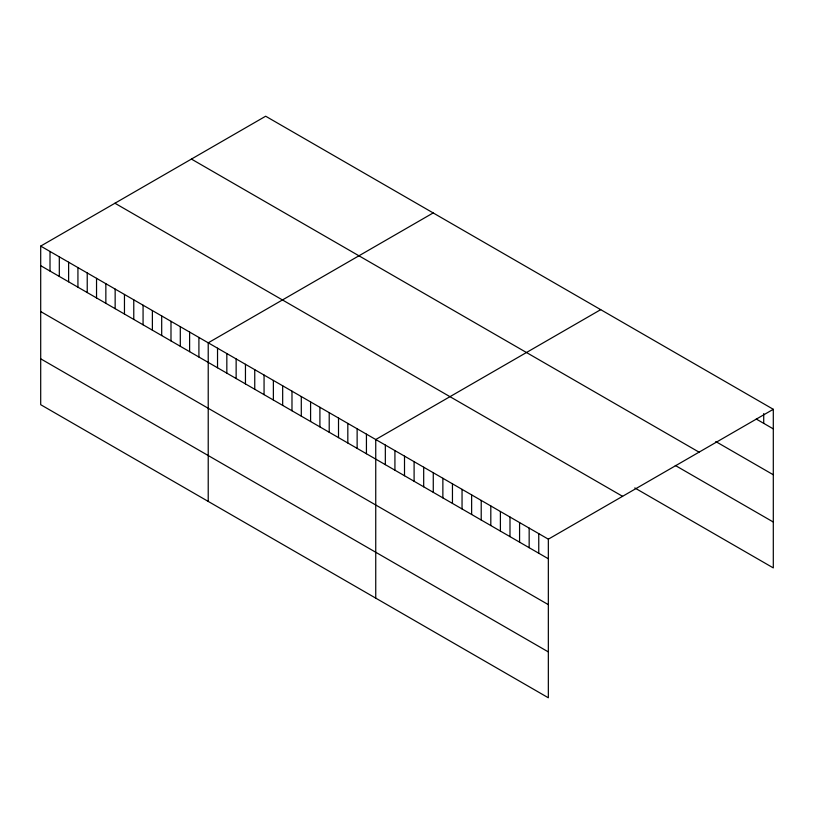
<?xml version="1.0" encoding="UTF-8"?>
<svg xmlns="http://www.w3.org/2000/svg" width="814" height="814" viewBox="0 0 814 814"><rect width="100%" height="100%" fill="white"/><g stroke="black" fill="none" stroke-linecap="round" stroke-linejoin="round"><path stroke-width="1.22" d="M40.7 246.093L548.341 539.173L548.341 697.781L40.7 404.7L40.7 246.093L265.659 116.219L773.3 409.3L773.3 567.907L634.798 487.942M433.18 212.932L208.221 342.816L208.221 501.414M600.701 309.656L375.742 439.529L375.742 598.137M548.341 539.173L773.3 409.3M756.257 419.047L773.3 428.886M715.771 441.554L773.3 474.766M191.422 159.076L699.063 452.157M675.284 465.445L773.3 522.028M114.937 203.235L622.578 496.316M40.7 265.69L548.341 558.77M40.7 311.559L548.341 604.649M40.7 358.821L548.341 651.912M763.715 413.563L763.715 423.351M538.756 533.638L538.756 553.235M529.161 528.103L529.161 547.7M519.576 522.568L519.576 542.165M509.991 517.032L509.991 536.63M500.396 511.497L500.396 531.094M490.811 505.962L490.811 525.549M481.216 500.427L481.216 520.014M471.632 494.892L471.632 514.479M462.047 489.356L462.047 508.943M452.452 483.821L452.452 503.408M442.867 478.286L442.867 497.873M433.272 472.751L433.272 492.338M423.687 467.205L423.687 486.803M414.102 461.67L414.102 481.267M404.507 456.135L404.507 475.732M394.922 450.6L394.922 470.197M385.337 445.065L385.337 464.662M366.432 434.157L366.432 453.744M357.132 428.785L357.132 448.372M347.822 423.412L347.822 442.999M338.512 418.04L338.512 437.627M329.212 412.667L329.212 432.254M319.902 407.295L319.902 426.882M310.592 401.913L310.592 421.51M301.292 396.54L301.292 416.137M291.982 391.168L291.982 410.765M282.672 385.795L282.672 405.392M273.372 380.423L273.372 400.02M264.062 375.051L264.062 394.637M254.751 369.678L254.751 389.265M245.452 364.306L245.452 383.893M236.141 358.933L236.141 378.52M226.831 353.561L226.831 373.148M217.531 348.189L217.531 367.775M198.911 337.434L198.911 357.031M189.611 332.061L189.611 351.658M180.301 326.689L180.301 346.286M170.991 321.316L170.991 340.913M161.691 315.944L161.691 335.541M152.381 310.572L152.381 330.169M143.071 305.199L143.071 324.786M133.771 299.827L133.771 319.414M124.461 294.454L124.461 314.041M115.15 289.082L115.15 308.669M105.851 283.71L105.851 303.296M96.54 278.337L96.54 297.924M87.23 272.965L87.23 292.552M77.93 267.582L77.93 287.179M68.62 262.21L68.62 281.807M59.31 256.837L59.31 276.434M50.01 251.465L50.01 271.062"/></g></svg>
